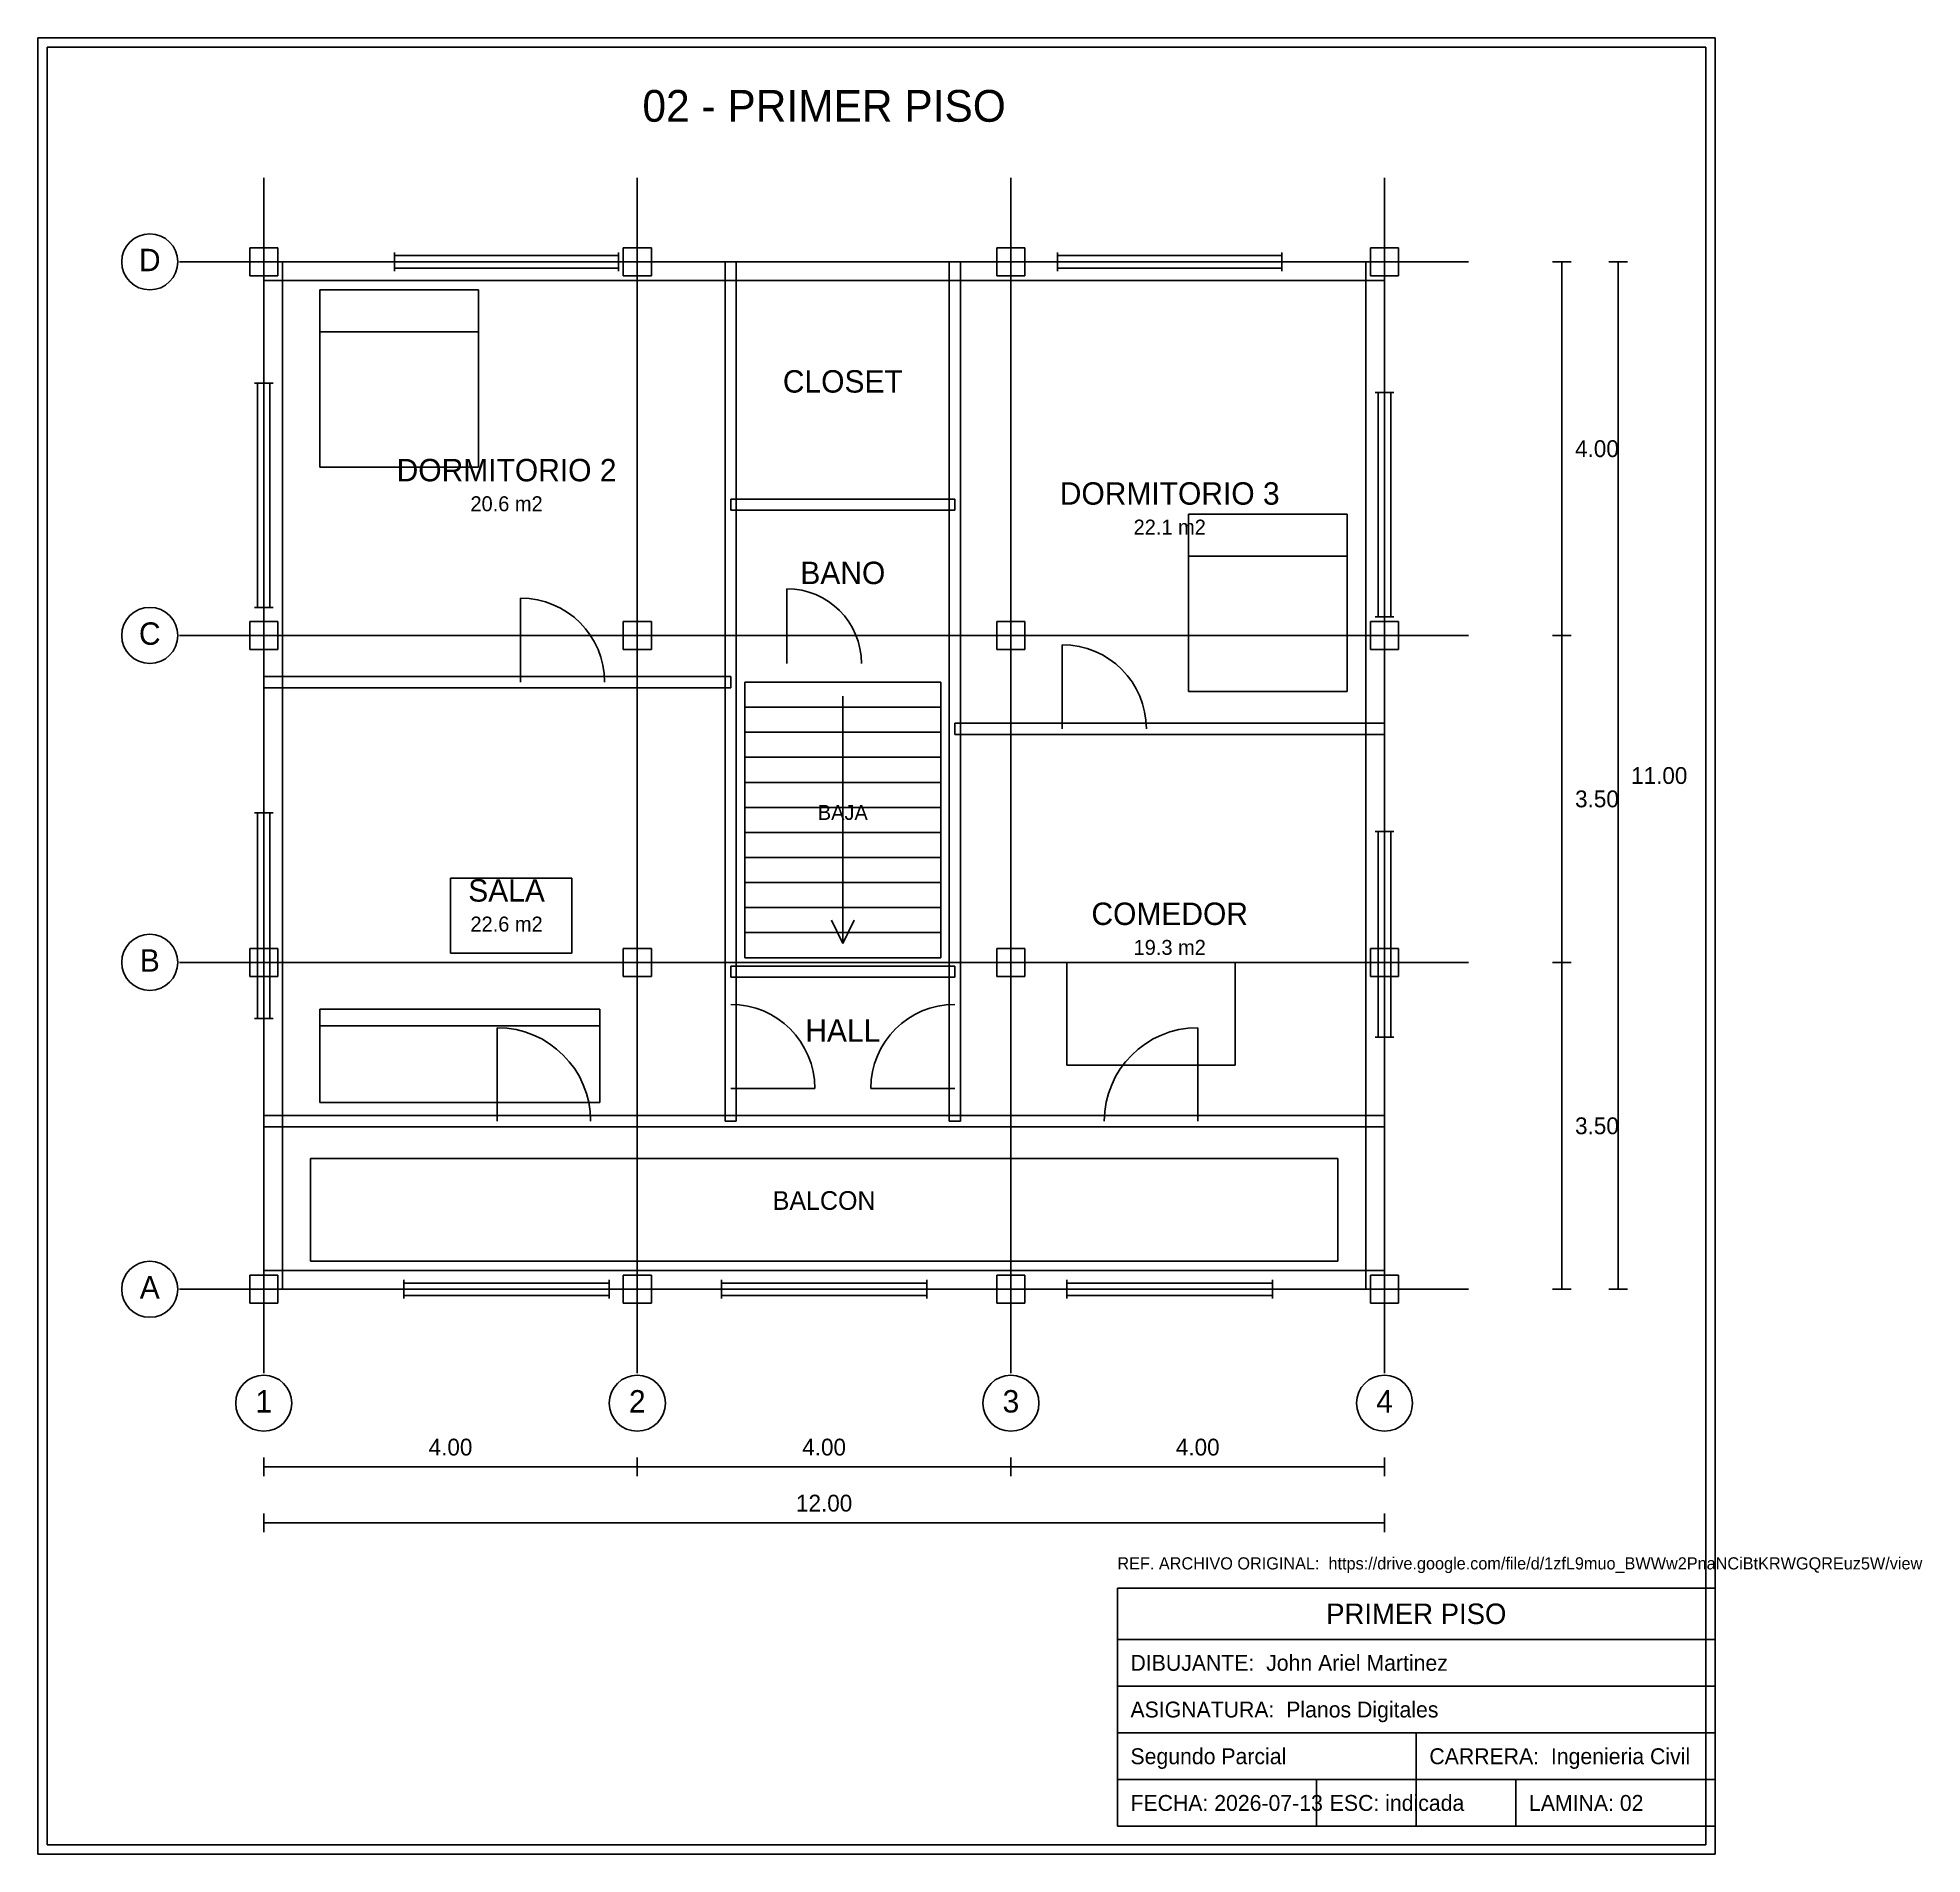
# Model space of a CAD drawing. Header units: metres. Extents: x -2.4 to 17.8, y -6 to 13.4.
import ezdxf
from ezdxf.enums import TextEntityAlignment as Align

# ---------------------------------------------------------------- set-up
doc = ezdxf.new("R2010")
doc.units = ezdxf.units.M
for name, color, linetype in [('COLUMNAS', 7, 'CONTINUOUS'), ('COTAS', 8, 'CONTINUOUS'), ('EJES', 1, 'CONTINUOUS'), ('ESCALERA', 6, 'CONTINUOUS'), ('MARCO', 7, 'CONTINUOUS'), ('MEMBRETE', 7, 'CONTINUOUS'), ('MOBILIARIO', 9, 'CONTINUOUS'), ('MUROS', 7, 'CONTINUOUS'), ('PUERTAS', 4, 'CONTINUOUS'), ('TEXTOS', 3, 'CONTINUOUS'), ('VENTANAS', 5, 'CONTINUOUS')]:
    doc.layers.add(name, color=color, linetype=linetype)

msp = doc.modelspace()

# ---------------------------------------------------------------- linework, layer by layer
at = {"layer": 'COLUMNAS'}
for p, q in [((0.15, 11.15), (-0.15, 11.15)), ((-0.15, 11.15), (-0.15, 10.85)), ((0.15, 10.85), (0.15, 11.15)), ((4.15, 11.15), (3.85, 11.15)), ((3.85, 11.15), (3.85, 10.85)), ((4.15, 10.85), (4.15, 11.15)), ((8.15, 11.15), (7.85, 11.15)), ((7.85, 11.15), (7.85, 10.85)), ((8.15, 10.85), (8.15, 11.15)), ((12.15, 11.15), (11.85, 11.15)), ((11.85, 11.15), (11.85, 10.85)), ((12.15, 10.85), (12.15, 11.15)), ((-0.15, 10.85), (0.15, 10.85)), ((3.85, 10.85), (4.15, 10.85)), ((7.85, 10.85), (8.15, 10.85)), ((11.85, 10.85), (12.15, 10.85)), ((0.15, 7.15), (-0.15, 7.15)), ((-0.15, 7.15), (-0.15, 6.85)), ((0.15, 6.85), (0.15, 7.15)), ((4.15, 7.15), (3.85, 7.15)), ((3.85, 7.15), (3.85, 6.85)), ((4.15, 6.85), (4.15, 7.15)), ((8.15, 7.15), (7.85, 7.15)), ((7.85, 7.15), (7.85, 6.85)), ((8.15, 6.85), (8.15, 7.15)), ((12.15, 7.15), (11.85, 7.15)), ((11.85, 7.15), (11.85, 6.85)), ((12.15, 6.85), (12.15, 7.15)), ((-0.15, 6.85), (0.15, 6.85)), ((3.85, 6.85), (4.15, 6.85)), ((7.85, 6.85), (8.15, 6.85)), ((11.85, 6.85), (12.15, 6.85)), ((0.15, 3.65), (-0.15, 3.65)), ((-0.15, 3.65), (-0.15, 3.35)), ((0.15, 3.35), (0.15, 3.65)), ((4.15, 3.65), (3.85, 3.65)), ((3.85, 3.65), (3.85, 3.35)), ((4.15, 3.35), (4.15, 3.65)), ((8.15, 3.65), (7.85, 3.65)), ((7.85, 3.65), (7.85, 3.35)), ((8.15, 3.35), (8.15, 3.65)), ((12.15, 3.65), (11.85, 3.65)), ((11.85, 3.65), (11.85, 3.35)), ((12.15, 3.35), (12.15, 3.65)), ((-0.15, 3.35), (0.15, 3.35)), ((3.85, 3.35), (4.15, 3.35)), ((7.85, 3.35), (8.15, 3.35)), ((11.85, 3.35), (12.15, 3.35)), ((0.15, 0.15), (-0.15, 0.15)), ((-0.15, 0.15), (-0.15, -0.15)), ((0.15, -0.15), (0.15, 0.15)), ((4.15, 0.15), (3.85, 0.15)), ((3.85, 0.15), (3.85, -0.15)), ((4.15, -0.15), (4.15, 0.15)), ((8.15, 0.15), (7.85, 0.15)), ((7.85, 0.15), (7.85, -0.15)), ((8.15, -0.15), (8.15, 0.15)), ((12.15, 0.15), (11.85, 0.15)), ((11.85, 0.15), (11.85, -0.15)), ((12.15, -0.15), (12.15, 0.15)), ((-0.15, -0.15), (0.15, -0.15)), ((3.85, -0.15), (4.15, -0.15)), ((7.85, -0.15), (8.15, -0.15)), ((11.85, -0.15), (12.15, -0.15))]:
    msp.add_line(p, q, dxfattribs=at)
at = {"layer": 'COTAS'}
for p, q in [((13.8, 11), (14, 11)), ((13.9, 7), (13.9, 11)), ((14.4, 11), (14.6, 11)), ((14.5, 0), (14.5, 11)), ((13.8, 7), (14, 7)), ((13.8, 7), (14, 7)), ((13.9, 3.5), (13.9, 7)), ((13.8, 3.5), (14, 3.5)), ((13.8, 3.5), (14, 3.5)), ((13.9, 0), (13.9, 3.5)), ((13.8, 0), (14, 0)), ((14.4, 0), (14.6, 0)), ((0, -2), (0, -1.8)), ((4, -2), (4, -1.8)), ((4, -2), (4, -1.8)), ((8, -2), (8, -1.8)), ((8, -2), (8, -1.8)), ((12, -2), (12, -1.8)), ((0, -1.9), (4, -1.9)), ((4, -1.9), (8, -1.9)), ((8, -1.9), (12, -1.9)), ((0, -2.6), (0, -2.4)), ((12, -2.6), (12, -2.4)), ((0, -2.5), (12, -2.5))]:
    msp.add_line(p, q, dxfattribs=at)
at = {"layer": 'EJES'}
for p, q in [((0, -0.9), (0, 11.9)), ((4, -0.9), (4, 11.9)), ((8, -0.9), (8, 11.9)), ((12, -0.9), (12, 11.9)), ((-0.9, 11), (12.9, 11)), ((-0.9, 7), (12.9, 7)), ((-0.9, 3.5), (12.9, 3.5)), ((-0.9, 0), (12.9, 0))]:
    msp.add_line(p, q, dxfattribs=at)
for centre in [(-1.22, 11), (-1.22, 7), (-1.22, 3.5), (-1.22, 0), (0, -1.22), (4, -1.22), (8, -1.22), (12, -1.22)]:
    msp.add_circle(centre, 0.3, dxfattribs=at)
at = {"layer": 'ESCALERA'}
for p, q in [((7.25, 6.5), (5.15, 6.5)), ((5.15, 6.5), (5.15, 3.55)), ((7.25, 3.55), (7.25, 6.5)), ((6.2, 3.7), (6.2, 6.35)), ((5.15, 6.2318), (7.25, 6.2318)), ((5.15, 5.9636), (7.25, 5.9636)), ((5.15, 5.6955), (7.25, 5.6955)), ((5.15, 5.4273), (7.25, 5.4273)), ((5.15, 5.1591), (7.25, 5.1591)), ((5.15, 4.8909), (7.25, 4.8909)), ((5.15, 4.6227), (7.25, 4.6227)), ((5.15, 4.3545), (7.25, 4.3545)), ((5.15, 4.0864), (7.25, 4.0864)), ((6.2, 3.7), (6.08, 3.95)), ((6.2, 3.7), (6.32, 3.95)), ((5.15, 3.8182), (7.25, 3.8182)), ((5.15, 3.55), (7.25, 3.55))]:
    msp.add_line(p, q, dxfattribs=at)
at = {"layer": 'MARCO'}
for p, q in [((15.54, 13.4), (-2.42, 13.4)), ((-2.42, 13.4), (-2.42, -6.05)), ((15.54, -6.05), (15.54, 13.4)), ((15.44, 13.3), (-2.32, 13.3)), ((-2.32, 13.3), (-2.32, -5.95)), ((15.44, -5.95), (15.44, 13.3)), ((-2.42, -6.05), (15.54, -6.05)), ((-2.32, -5.95), (15.44, -5.95))]:
    msp.add_line(p, q, dxfattribs=at)
at = {"layer": 'MEMBRETE'}
for p, q in [((15.54, -3.2), (9.14, -3.2)), ((9.14, -3.2), (9.14, -5.75)), ((15.54, -5.75), (15.54, -3.2)), ((9.14, -3.75), (15.54, -3.75)), ((9.14, -4.25), (15.54, -4.25)), ((9.14, -4.75), (15.54, -4.75)), ((12.34, -4.75), (12.34, -5.75)), ((9.14, -5.25), (15.54, -5.25)), ((11.2733, -5.25), (11.2733, -5.75)), ((13.4067, -5.25), (13.4067, -5.75)), ((9.14, -5.75), (15.54, -5.75))]:
    msp.add_line(p, q, dxfattribs=at)
at = {"layer": 'MOBILIARIO'}
for p, q in [((2.3, 10.7), (0.6, 10.7)), ((0.6, 10.7), (0.6, 8.8)), ((2.3, 8.8), (2.3, 10.7)), ((0.6, 10.25), (2.3, 10.25)), ((0.6, 8.8), (2.3, 8.8)), ((11.6, 8.3), (9.9, 8.3)), ((9.9, 8.3), (9.9, 6.4)), ((11.6, 6.4), (11.6, 8.3)), ((9.9, 7.85), (11.6, 7.85)), ((9.9, 6.4), (11.6, 6.4)), ((3.3, 4.4), (2, 4.4)), ((2, 4.4), (2, 3.6)), ((3.3, 3.6), (3.3, 4.4)), ((2, 3.6), (3.3, 3.6)), ((10.4, 3.5), (8.6, 3.5)), ((8.6, 3.5), (8.6, 2.4)), ((10.4, 2.4), (10.4, 3.5)), ((3.6, 3), (0.6, 3)), ((0.6, 3), (0.6, 2)), ((3.6, 2), (3.6, 3)), ((0.6, 2.82), (3.6, 2.82)), ((8.6, 2.4), (10.4, 2.4)), ((0.6, 2), (3.6, 2)), ((11.5, 1.4), (0.5, 1.4)), ((0.5, 1.4), (0.5, 0.3)), ((11.5, 0.3), (11.5, 1.4)), ((0.5, 0.3), (11.5, 0.3))]:
    msp.add_line(p, q, dxfattribs=at)
at = {"layer": 'MUROS'}
for p, q in [((0.2, 11), (0, 11)), ((0, 11), (0, 0)), ((12, 11), (0, 11)), ((0, 11), (0, 10.8)), ((0.2, 0), (0.2, 11)), ((4.94, 1.8), (4.94, 11)), ((4.94, 11), (5.06, 11)), ((5.06, 11), (5.06, 1.8)), ((7.34, 1.8), (7.34, 11)), ((7.34, 11), (7.46, 11)), ((7.46, 11), (7.46, 1.8)), ((12, 11), (11.8, 11)), ((11.8, 11), (11.8, 0)), ((12, 0), (12, 11)), ((12, 10.8), (12, 11)), ((0, 10.8), (12, 10.8)), ((5, 8.46), (7.4, 8.46)), ((5, 8.34), (5, 8.46)), ((7.4, 8.34), (5, 8.34)), ((7.4, 8.46), (7.4, 8.34)), ((0, 6.56), (5, 6.56)), ((0, 6.44), (0, 6.56)), ((5, 6.56), (5, 6.44)), ((5, 6.44), (0, 6.44)), ((7.4, 6.06), (12, 6.06)), ((7.4, 5.94), (7.4, 6.06)), ((12, 6.06), (12, 5.94)), ((12, 5.94), (7.4, 5.94)), ((5, 3.46), (7.4, 3.46)), ((5, 3.34), (5, 3.46)), ((7.4, 3.46), (7.4, 3.34)), ((7.4, 3.34), (5, 3.34)), ((0, 1.86), (12, 1.86)), ((0, 1.74), (0, 1.86)), ((12, 1.86), (12, 1.74)), ((12, 1.74), (0, 1.74)), ((5.06, 1.8), (4.94, 1.8)), ((7.46, 1.8), (7.34, 1.8)), ((12, 0.2), (0, 0.2)), ((0, 0.2), (0, 0)), ((0, 0), (0.2, 0)), ((0, 0), (12, 0)), ((11.8, 0), (12, 0)), ((12, 0), (12, 0.2))]:
    msp.add_line(p, q, dxfattribs=at)
at = {"layer": 'PUERTAS'}
for p, q in [((5.6, 6.7), (5.6, 7.5)), ((2.75, 6.5), (2.75, 7.4)), ((8.55, 6), (8.55, 6.9)), ((2.5, 1.8), (2.5, 2.8)), ((10, 1.8), (10, 2.8)), ((5, 2.15), (5.9, 2.15)), ((7.4, 2.15), (6.5, 2.15))]:
    msp.add_line(p, q, dxfattribs=at)
for centre, radius, start, end in [((5.6, 6.7), 0.8, 0, 90), ((2.75, 6.5), 0.9, 0, 90), ((8.55, 6), 0.9, 0, 90), ((5, 2.15), 0.9, 0, 90), ((7.4, 2.15), 0.9, 90, 180), ((2.5, 1.8), 1, 0, 90), ((10, 1.8), 1, 90, 180)]:
    msp.add_arc(centre, radius, start, end, dxfattribs=at)
at = {"layer": 'VENTANAS'}
for p, q in [((1.4, 10.9), (1.4, 11.1)), ((3.8, 10.9), (3.8, 11.1)), ((8.5, 10.9), (8.5, 11.1)), ((10.9, 10.9), (10.9, 11.1)), ((1.4, 11.0667), (3.8, 11.0667)), ((1.4, 11), (3.8, 11)), ((1.4, 10.9333), (3.8, 10.9333)), ((8.5, 11.0667), (10.9, 11.0667)), ((8.5, 11), (10.9, 11)), ((8.5, 10.9333), (10.9, 10.9333)), ((-0.1, 9.7), (0.1, 9.7)), ((-0.0667, 7.3), (-0.0667, 9.7)), ((0, 7.3), (0, 9.7)), ((0.0667, 7.3), (0.0667, 9.7)), ((11.9, 9.6), (12.1, 9.6)), ((11.9333, 7.2), (11.9333, 9.6)), ((12, 7.2), (12, 9.6)), ((12.0667, 7.2), (12.0667, 9.6)), ((-0.1, 7.3), (0.1, 7.3)), ((11.9, 7.2), (12.1, 7.2)), ((-0.1, 5.1), (0.1, 5.1)), ((-0.0667, 2.9), (-0.0667, 5.1)), ((0, 2.9), (0, 5.1)), ((0.0667, 2.9), (0.0667, 5.1)), ((11.9, 4.9), (12.1, 4.9)), ((11.9333, 2.7), (11.9333, 4.9)), ((12, 2.7), (12, 4.9)), ((12.0667, 2.7), (12.0667, 4.9)), ((-0.1, 2.9), (0.1, 2.9)), ((11.9, 2.7), (12.1, 2.7)), ((1.5, -0.1), (1.5, 0.1)), ((1.5, 0.0667), (3.7, 0.0667)), ((1.5, 0), (3.7, 0)), ((3.7, -0.1), (3.7, 0.1)), ((4.9, -0.1), (4.9, 0.1)), ((4.9, 0.0667), (7.1, 0.0667)), ((4.9, 0), (7.1, 0)), ((7.1, -0.1), (7.1, 0.1)), ((8.6, -0.1), (8.6, 0.1)), ((8.6, 0.0667), (10.8, 0.0667)), ((8.6, 0), (10.8, 0)), ((10.8, -0.1), (10.8, 0.1)), ((1.5, -0.0667), (3.7, -0.0667)), ((4.9, -0.0667), (7.1, -0.0667)), ((8.6, -0.0667), (10.8, -0.0667))]:
    msp.add_line(p, q, dxfattribs=at)

# ---------------------------------------------------------------- texts
at = {"layer": 'COTAS'}
for s, p in [('4.00', (14.04, 8.91)), ('11.00', (14.64, 5.41)), ('3.50', (14.04, 5.16)), ('3.50', (14.04, 1.66))]:
    msp.add_text(s, height=0.18, dxfattribs=at).set_placement(p)
for s, p in [('4.00', (2, -1.78)), ('4.00', (6, -1.78)), ('4.00', (10, -1.78)), ('12.00', (6, -2.38))]:
    msp.add_text(s, height=0.18, dxfattribs=at).set_placement(p, align=Align.CENTER)
at = {"layer": 'EJES'}
for s, p in [('D', (-1.22, 10.9)), ('C', (-1.22, 6.9)), ('B', (-1.22, 3.4)), ('A', (-1.22, -0.1)), ('1', (0, -1.32)), ('2', (4, -1.32)), ('3', (8, -1.32)), ('4', (12, -1.32))]:
    msp.add_text(s, height=0.24, dxfattribs=at).set_placement(p, align=Align.CENTER)
at = {"layer": 'MEMBRETE'}
for s, height, p in [('REF. ARCHIVO ORIGINAL:  https://drive.google.com/file/d/1zfL9muo_BWWw2PnaNCiBtKRWGQREuz5W/view', 0.13, (9.14, -3)), ('DIBUJANTE:  John Ariel Martinez', 0.17, (9.28, -4.085)), ('ASIGNATURA:  Planos Digitales', 0.17, (9.28, -4.585)), ('Segundo Parcial', 0.17, (9.28, -5.085)), ('CARRERA:  Ingenieria Civil', 0.17, (12.48, -5.085)), ('FECHA: 2026-07-13', 0.17, (9.28, -5.585)), ('ESC: indicada', 0.17, (11.4133, -5.585)), ('LAMINA: 02', 0.17, (13.5467, -5.585))]:
    msp.add_text(s, height=height, dxfattribs=at).set_placement(p)
msp.add_text('PRIMER PISO', height=0.22, dxfattribs=at).set_placement((12.34, -3.585), align=Align.CENTER)
at = {"layer": 'TEXTOS'}
for s, height, p in [('02 - PRIMER PISO', 0.34, (6, 12.5)), ('CLOSET', 0.24, (6.2, 9.6)), ('DORMITORIO 2', 0.24, (2.6, 8.65)), ('20.6 m2', 0.16, (2.6, 8.33)), ('DORMITORIO 3', 0.24, (9.7, 8.4)), ('22.1 m2', 0.16, (9.7, 8.08)), ('BANO', 0.24, (6.2, 7.55)), ('BAJA', 0.16, (6.2, 5.025)), ('SALA', 0.24, (2.6, 4.15)), ('COMEDOR', 0.24, (9.7, 3.9)), ('22.6 m2', 0.16, (2.6, 3.83)), ('19.3 m2', 0.16, (9.7, 3.58)), ('HALL', 0.24, (6.2, 2.65)), ('BALCON', 0.2, (6, 0.85))]:
    msp.add_text(s, height=height, dxfattribs=at).set_placement(p, align=Align.CENTER)

doc.saveas('drawing.dxf')
